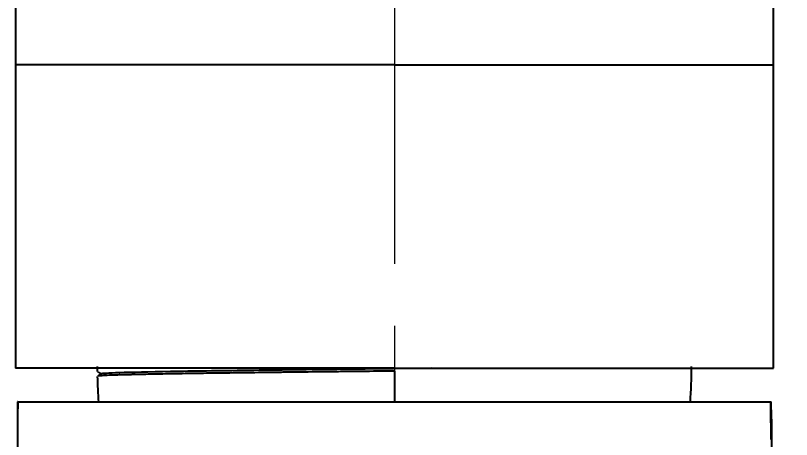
# Model space of a CAD drawing. Header units: inches. Extents: x 5290 to 5884, y -3043 to -2203.
# Drawn here: x 5725.89 to 5771.97, y -2334.69 to -2309.53 of the extents above; entities that cross this region are included whole.
import ezdxf

# ---------------------------------------------------------------- set-up
doc = ezdxf.new("R2010")
doc.units = ezdxf.units.IN
doc.header["$LTSCALE"] = 4.84
doc.header["$MEASUREMENT"] = 0
doc.header["$PDMODE"] = 3
doc.header["$PDSIZE"] = 0.3125
doc.linetypes.add('CENTERX2', pattern=[20.32, 12.7, -2.54, 2.54, -2.54])
doc.layers.get('0').update_dxf_attribs({"linetype": 'CONTINUOUS', "lineweight": 13})
doc.layers.get('Defpoints').update_dxf_attribs({"linetype": 'CONTINUOUS'})
doc.layers.add('CENTER', color=1, linetype='CENTERX2', lineweight=15)
doc.layers.add('DIM', color=3, linetype='CONTINUOUS', lineweight=9)
doc.styles.get("Standard").update_dxf_attribs({"font": 'arial.ttf'})
doc.dimstyles.new('사본 DIMSTYLE_1', dxfattribs={"dimtxt": 6, "dimasz": 6, "dimexe": 1, "dimexo": 1, "dimgap": 3, "dimtad": 1, "dimtih": 1, "dimtoh": 1, "dimdec": 1, "dimdsep": 46, "dimtxsty": 'Standard', "dimcen": 0, "dimclrd": 3, "dimclre": 3, "dimclrt": 4, "dimadec": 1, "dimazin": 0, "dimtp": 0.3, "dimtm": 0.3, "dimtfac": 1, "dimtdec": 1, "dimtofl": 0, "dimtmove": 0, "dimatfit": 3, "dimfxl": 1, "dimtolj": 1, "dimtzin": 0, "dimarcsym": 0})

# ---------------------------------------------------------------- blocks, each defined once
blk = doc.blocks.new('*D13')
at = {"layer": 'Defpoints', "color": 0, "transparency": 16777216}
for p in [(5748.393, -2251.811), (5806.119, -2251.811), (5748.393, -2359.112)]:
    blk.add_point(p, dxfattribs=at)
at = {"layer": 'DIM', "color": 3, "lineweight": -2, "transparency": 16777216}
for p, q in [((5749.393, -2251.811), (5807.119, -2251.811)), ((5806.119, -2258.811), (5806.119, -2298.885)), ((5806.119, -2352.112), (5806.119, -2312.038)), ((5749.393, -2359.112), (5807.119, -2359.112))]:
    blk.add_line(p, q, dxfattribs=at)
at = {"layer": 'DIM', "color": 3, "transparency": 16777216}
for points in [[(5804.953, -2258.811), (5807.286, -2258.811), (5806.119, -2251.811)], [(5804.953, -2352.112), (5807.286, -2352.112), (5806.119, -2359.112)]]:
    blk.add_solid(points, dxfattribs=at)
at = {"layer": 'DIM', "color": 4, "transparency": 16777216, "insert": (5806.119, -2305.461), "char_height": 7, "attachment_point": 5}
blk.add_mtext('\\A1;107.3', dxfattribs=at)

msp = doc.modelspace()

# ---------------------------------------------------------------- linework, layer by layer
at = {"lineweight": -3, "extrusion": (-1, -2.22045e-16, 0)}
for p, q in [((5725.893, -2297.201), (5725.893, -2312.462)), ((5770.893, -2312.462), (5770.893, -2297.206)), ((5748.393, -2312.462), (5725.893, -2312.462)), ((5748.393, -2312.462), (5725.893, -2312.462)), ((5725.893, -2312.462), (5725.893, -2330.462)), ((5748.393, -2312.462), (5770.893, -2312.462)), ((5748.393, -2312.462), (5770.893, -2312.462)), ((5770.893, -2330.462), (5770.893, -2312.462)), ((5748.393, -2330.462), (5725.893, -2330.462)), ((5748.393, -2330.462), (5770.893, -2330.462)), ((5748.393, -2330.626), (5748.393, -2332.474))]:
    msp.add_line(p, q, dxfattribs=at)
at = {"lineweight": -3}
for centre, start, end in [((5759.1, -2330.362), 180, 180.6038), ((5737.686, -2330.362), 355.7286, 0), ((5759.1, -2330.362), 181.1702, 184.2719)]:
    msp.add_arc(centre, 28.357, start, end, dxfattribs=at)
for points, knots in [([(5750.576, -2330.462), (5749.088, -2330.479), (5745.55, -2330.519), (5740.208, -2330.582), (5735.344, -2330.651), (5732.051, -2330.719), (5731.134, -2330.765), (5731.016, -2330.787)], [0, 0, 0, 0, 0.157854, 0.369409, 0.580963, 0.792517, 1, 1, 1, 1]), ([(5730.745, -2330.66), (5730.745, -2330.66), (5730.745, -2330.66), (5730.745, -2330.657), (5730.749, -2330.655), (5730.758, -2330.652)], [0, 0, 0, 0, 0.001412, 0.001412, 1, 1, 1, 1]), ([(5748.393, -2330.626), (5747.732, -2330.634), (5747.072, -2330.641), (5746.252, -2330.65), (5746.088, -2330.652), (5745.76, -2330.656), (5745.597, -2330.657), (5745.11, -2330.663), (5744.787, -2330.667), (5743.828, -2330.678), (5743.199, -2330.685), (5742.27, -2330.696), (5741.963, -2330.7), (5741.506, -2330.705), (5741.355, -2330.707), (5741.128, -2330.71), (5741.053, -2330.711), (5740.903, -2330.713), (5740.828, -2330.714), (5740.16, -2330.722), (5739.586, -2330.729), (5738.479, -2330.744), (5737.946, -2330.751), (5737.178, -2330.762), (5736.926, -2330.766), (5736.557, -2330.771), (5736.436, -2330.773), (5736.255, -2330.776), (5736.195, -2330.777), (5736.076, -2330.779), (5735.781, -2330.783), (5735.498, -2330.788), (5735.06, -2330.795), (5734.848, -2330.799), (5734.234, -2330.81), (5733.854, -2330.817), (5733.328, -2330.828), (5733.16, -2330.832), (5732.919, -2330.837), (5732.84, -2330.839), (5732.726, -2330.842), (5732.688, -2330.843), (5732.613, -2330.845), (5732.429, -2330.849), (5732.259, -2330.854), (5732.005, -2330.861), (5731.886, -2330.865), (5731.557, -2330.876), (5731.372, -2330.883), (5731.147, -2330.894), (5731.08, -2330.898), (5730.994, -2330.903), (5730.954, -2330.906), (5730.919, -2330.909), (5730.897, -2330.91), (5730.886, -2330.911), (5730.837, -2330.916), (5730.806, -2330.92), (5730.783, -2330.924), (5730.782, -2330.924), (5730.78, -2330.924)], [0, 0, 0, 0, 0.073816, 0.073816, 0.09227, 0.09227, 0.110724, 0.110724, 0.147631, 0.147631, 0.221447, 0.221447, 0.258355, 0.258355, 0.276809, 0.276809, 0.286036, 0.286036, 0.295263, 0.295263, 0.369078, 0.369078, 0.442894, 0.442894, 0.479802, 0.479802, 0.498256, 0.498256, 0.507483, 0.507483, 0.51671, 0.553618, 0.553618, 0.590526, 0.590526, 0.664341, 0.664341, 0.701249, 0.701249, 0.719703, 0.719703, 0.72893, 0.72893, 0.738157, 0.775065, 0.775065, 0.811973, 0.811973, 0.885788, 0.885788, 0.922696, 0.922696, 0.94115, 0.950377, 0.950377, 0.959604, 0.959604, 0.996512, 0.996512, 1, 1, 1, 1]), ([(5726.027, -2334.685), (5726.027, -2334.646), (5726.027, -2334.568), (5726.027, -2334.449), (5726.027, -2334.326), (5726.027, -2334.199), (5726.027, -2334.069), (5726.026, -2333.936), (5726.026, -2333.799), (5726.026, -2333.658), (5726.026, -2333.52), (5726.026, -2333.389), (5726.026, -2333.268), (5726.026, -2333.154), (5726.026, -2333.048), (5726.026, -2332.949), (5726.026, -2332.858), (5726.026, -2332.774), (5726.026, -2332.698), (5726.026, -2332.629), (5726.026, -2332.568), (5726.026, -2332.514), (5726.026, -2332.481), (5726.026, -2332.465)], [0, 0, 0, 0, 0.052124, 0.105868, 0.161231, 0.218215, 0.276818, 0.337041, 0.398884, 0.462347, 0.52743, 0.585531, 0.640228, 0.691521, 0.73941, 0.783895, 0.824977, 0.862656, 0.89693, 0.927802, 0.95527, 0.979336, 1, 1, 1, 1]), ([(5770.743, -2332.462), (5770.748, -2332.462), (5770.752, -2332.462), (5770.757, -2332.462), (5770.757, -2332.462), (5770.758, -2332.462)], [0, 0, 0, 0, 0.925252, 0.925252, 1, 1, 1, 1]), ([(5770.759, -2334.685), (5770.759, -2334.602), (5770.759, -2334.442), (5770.76, -2334.213), (5770.76, -2334.005), (5770.76, -2333.819), (5770.76, -2333.655), (5770.76, -2333.523), (5770.76, -2333.417), (5770.76, -2333.331), (5770.76, -2333.249), (5770.76, -2333.17), (5770.76, -2333.094), (5770.76, -2333.021), (5770.76, -2332.951), (5770.759, -2332.884), (5770.759, -2332.821), (5770.759, -2332.761), (5770.759, -2332.704), (5770.758, -2332.65), (5770.758, -2332.599), (5770.758, -2332.552), (5770.757, -2332.508), (5770.757, -2332.479), (5770.757, -2332.465)], [0, 0, 0, 0, 0.112972, 0.216268, 0.309888, 0.393831, 0.468099, 0.532691, 0.572835, 0.611519, 0.648744, 0.684511, 0.718818, 0.751667, 0.783057, 0.812989, 0.841463, 0.86848, 0.894039, 0.918142, 0.940789, 0.96198, 0.981717, 1, 1, 1, 1])]:
    msp.add_open_spline(points, degree=3, knots=knots, dxfattribs=at)
for points, degree in [([(5730.803, -2330.678), (5730.999, -2330.791)], 1), ([(5731.016, -2330.787), (5730.826, -2330.897)], 1), ([(5726.016, -2332.462), (5726.013, -2332.801), (5726.01, -2333.14), (5726.008, -2333.479)], 3), ([(5726.026, -2332.462), (5726.023, -2332.462), (5726.019, -2332.462), (5726.016, -2332.462)], 3), ([(5726.028, -2334.685), (5726.032, -2333.945), (5726.037, -2333.204), (5726.043, -2332.462)], 3), ([(5726.029, -2332.462), (5726.033, -2332.462), (5726.038, -2332.462), (5726.043, -2332.462)], 3), ([(5726.043, -2332.462), (5726.359, -2332.462), (5727.983, -2332.462), (5733.095, -2332.462), (5740.208, -2332.462), (5745.665, -2332.462), (5748.393, -2332.462)], 3), ([(5748.393, -2332.462), (5751.122, -2332.462), (5756.578, -2332.462), (5763.692, -2332.462), (5768.803, -2332.462), (5770.428, -2332.462), (5770.743, -2332.462)], 3), ([(5770.759, -2334.685), (5770.755, -2333.945), (5770.75, -2333.204), (5770.743, -2332.462)], 3), ([(5770.77, -2332.462), (5770.767, -2332.462), (5770.764, -2332.462), (5770.761, -2332.462)], 3), ([(5770.778, -2333.479), (5770.776, -2333.14), (5770.773, -2332.801), (5770.77, -2332.462)], 3), ([(5726.008, -2333.479), (5726.009, -2334.041), (5726.01, -2334.603), (5726.011, -2335.166)], 3), ([(5770.778, -2333.479), (5770.777, -2334.04), (5770.776, -2334.602), (5770.776, -2335.165)], 3)]:
    msp.add_open_spline(points, degree=degree, dxfattribs=at)
at = {"layer": 'CENTER', "ltscale": 0.3}
msp.add_line((5748.393, -2246.811), (5748.393, -2364.112), dxfattribs=at)

# ---------------------------------------------------------------- dimensions: what is measured, and where the dimension line sits
at = {"layer": 'DIM', "color": 6}
dim = msp.add_linear_dim(base=(5806.119, -2251.811), p1=(5748.393, -2359.112), p2=(5748.393, -2251.811), angle=90, dimstyle='사본 DIMSTYLE_1', override={"dimtxt": 7, "dimasz": 7}, dxfattribs=at)
dim.commit()
dim.dimension.update_dxf_attribs({"geometry": '*D13', "text_midpoint": (5806.119, -2305.461)})

doc.saveas('drawing.dxf')
